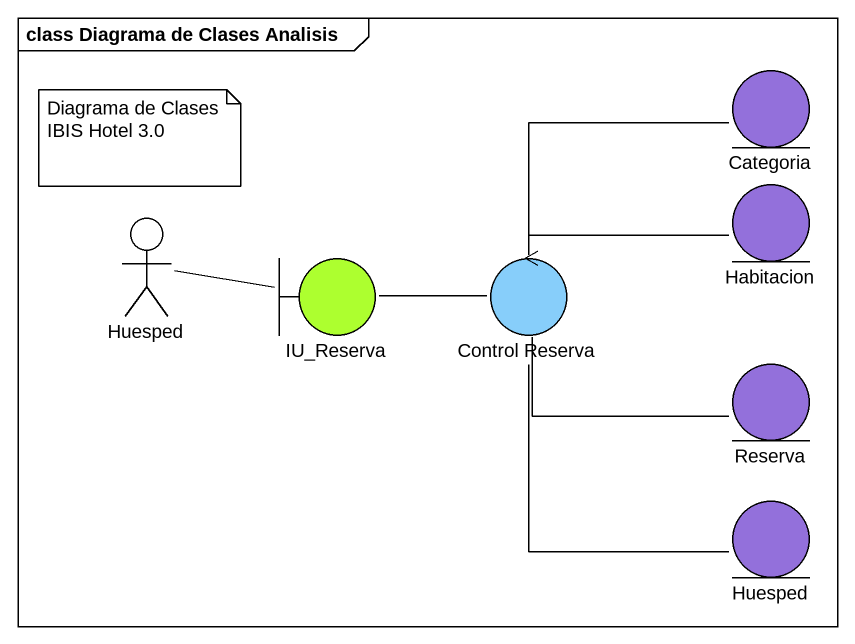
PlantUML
@startuml
mainframe class Diagrama de Clases Analisis
entity Categoria #9370DB
actor Huesped
entity Habitacion #9370DB
boundary IU_Reserva #ADFF2F
control "Control Reserva" as Control_Reserva #87CEFA
entity Reserva #9370DB
entity "Huesped" as Huesped_2 #9370DB
Huesped -right- IU_Reserva
IU_Reserva -right- Control_Reserva
Control_Reserva -up- Categoria
Control_Reserva -right- Habitacion
Control_Reserva -right- Reserva
Control_Reserva -- Huesped_2
note as N1
  Diagrama de Clases
  IBIS Hotel 3.0
end note
@enduml
